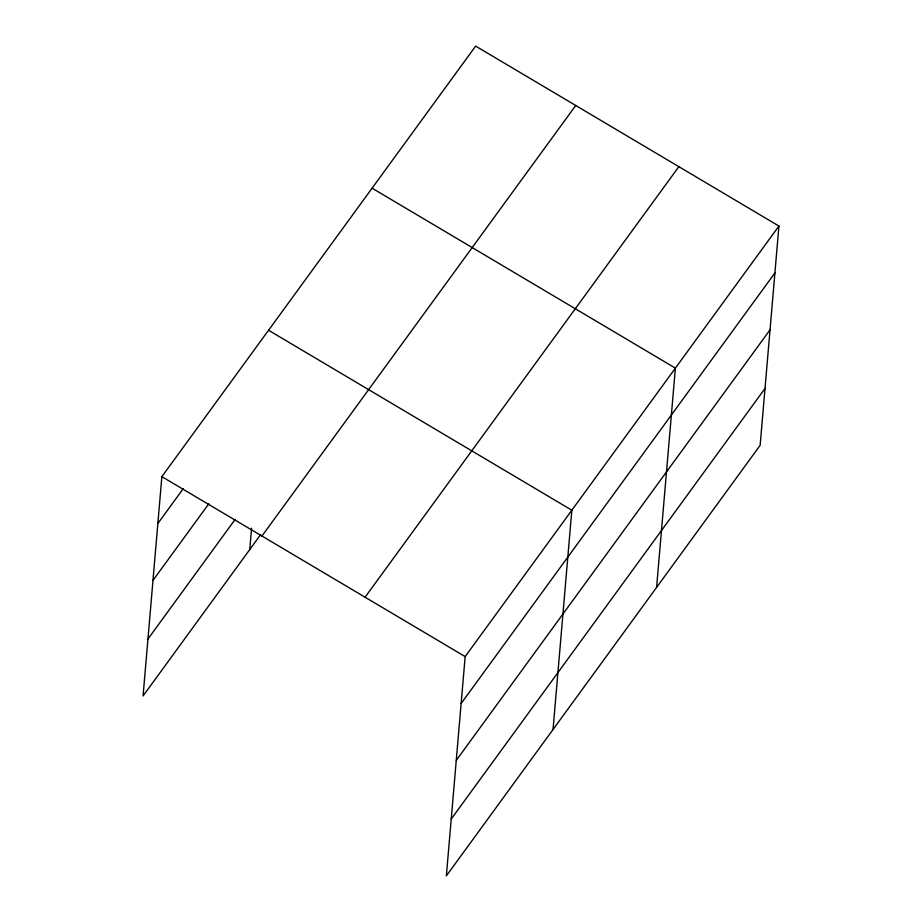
<?xml version="1.0" encoding="UTF-8"?>
<svg xmlns="http://www.w3.org/2000/svg" width="922" height="922" viewBox="0 0 922 922"><rect width="100%" height="100%" fill="white"/><g stroke="black" fill="none" stroke-linecap="round" stroke-linejoin="round"><path stroke-width="1.38" d="M778.929 226.051L465.161 656.602L446.352 875.9L760.131 445.349L778.929 226.051L475.648 46.1L161.869 476.651L143.071 695.949L260.695 534.541M249.747 549.558L251.579 528.225M553.039 729.509L571.836 510.223L268.556 330.26M656.591 587.429L675.388 368.132L372.096 188.18M157.846 523.523L183.248 488.672M152.971 580.422L208.856 503.746M147.946 639.05L235.156 519.386M261.952 536.039L575.731 105.488M365.066 597.226L678.846 166.675M461.138 703.486L774.918 272.935M456.263 760.385L770.031 329.834M451.238 819.001L765.006 388.45M161.869 476.651L465.161 656.602"/></g></svg>
